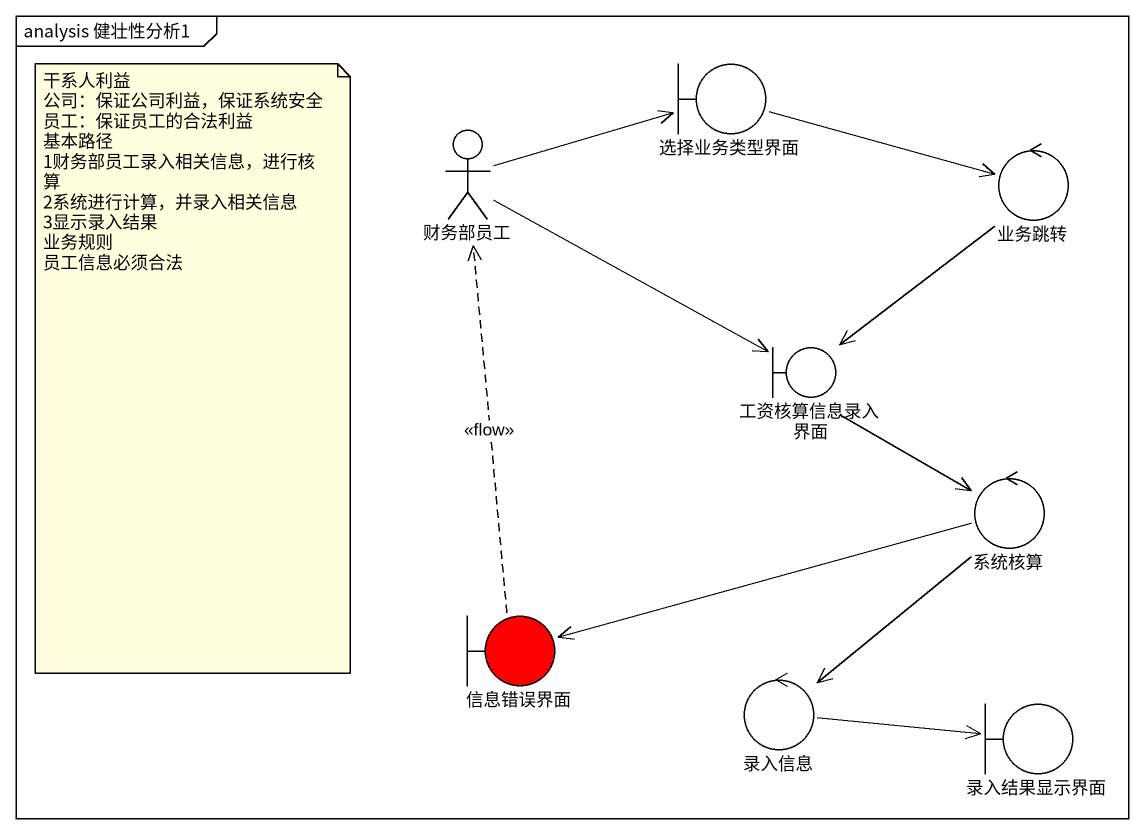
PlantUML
@startuml
mainframe analysis 健壮性分析1
boundary 选择业务类型界面
actor 财务部员工
control 业务跳转
boundary 工资核算信息录入界面
control 系统核算
boundary 信息错误界面 #FF0000
control 录入信息
boundary 录入结果显示界面
选择业务类型界面 -right-> 业务跳转
财务部员工 -right-> 选择业务类型界面
财务部员工 -right-> 工资核算信息录入界面
业务跳转 --> 工资核算信息录入界面
工资核算信息录入界面 --> 系统核算
系统核算 -left-> 信息错误界面
系统核算 --> 录入信息
信息错误界面 .up.> 财务部员工 : <<flow>>
录入信息 -right-> 录入结果显示界面
note as N1
  干系人利益
  公司：保证公司利益，保证系统安全
  员工：保证员工的合法利益
  基本路径
  1财务部员工录入相关信息，进行核算
  2系统进行计算，并录入相关信息
  3显示录入结果
  业务规则
  员工信息必须合法
end note
@enduml
